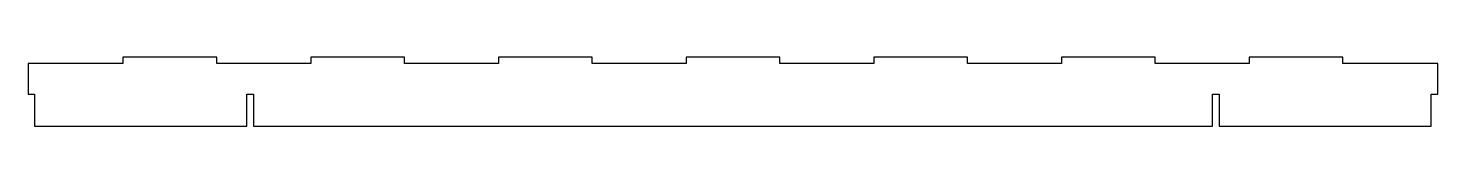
# Model space of a CAD drawing. Header units: millimetres. Extents: x -24309 to -23005, y -14798 to -14735.
import ezdxf

# ---------------------------------------------------------------- set-up
doc = ezdxf.new("R2010")
doc.units = ezdxf.units.MM

msp = doc.modelspace()

# ---------------------------------------------------------------- linework, layer by layer
for p, q in [((-24221.3, -14740.6, 25157.7), (-24309, -14740.6, 25157.7)), ((-24309, -14740.6, 25157.7), (-24309, -14769.1, 25157.7)), ((-24134.5, -14734.6, 25157.7), (-24221.3, -14734.6, 25157.7)), ((-24221.3, -14734.6, 25157.7), (-24221.3, -14740.6, 25157.7)), ((-24134.5, -14740.6, 25157.7), (-24134.5, -14734.6, 25157.7)), ((-24047.7, -14740.6, 25157.7), (-24134.5, -14740.6, 25157.7)), ((-23960.9, -14734.6, 25157.7), (-24047.7, -14734.6, 25157.7)), ((-24047.7, -14734.6, 25157.7), (-24047.7, -14740.6, 25157.7)), ((-23960.9, -14740.6, 25157.7), (-23960.9, -14734.6, 25157.7)), ((-23874.1, -14740.6, 25157.7), (-23960.9, -14740.6, 25157.7)), ((-23787.3, -14734.6, 25157.7), (-23874.1, -14734.6, 25157.7)), ((-23874.1, -14734.6, 25157.7), (-23874.1, -14740.6, 25157.7)), ((-23787.3, -14740.6, 25157.7), (-23787.3, -14734.6, 25157.7)), ((-23700.5, -14740.6, 25157.7), (-23787.3, -14740.6, 25157.7)), ((-23613.7, -14734.6, 25157.7), (-23700.5, -14734.6, 25157.7)), ((-23700.5, -14734.6, 25157.7), (-23700.5, -14740.6, 25157.7)), ((-23613.7, -14740.6, 25157.7), (-23613.7, -14734.6, 25157.7)), ((-23526.9, -14740.6, 25157.7), (-23613.7, -14740.6, 25157.7)), ((-23440.1, -14734.6, 25157.7), (-23526.9, -14734.6, 25157.7)), ((-23526.9, -14734.6, 25157.7), (-23526.9, -14740.6, 25157.7)), ((-23440.1, -14740.6, 25157.7), (-23440.1, -14734.6, 25157.7)), ((-23353.3, -14740.6, 25157.7), (-23440.1, -14740.6, 25157.7)), ((-23266.5, -14734.6, 25157.7), (-23353.3, -14734.6, 25157.7)), ((-23353.3, -14734.6, 25157.7), (-23353.3, -14740.6, 25157.7)), ((-23266.5, -14740.6, 25157.7), (-23266.5, -14734.6, 25157.7)), ((-23179.7, -14740.6, 25157.7), (-23266.5, -14740.6, 25157.7)), ((-23092.9, -14734.6, 25157.7), (-23179.7, -14734.6, 25157.7)), ((-23179.7, -14734.6, 25157.7), (-23179.7, -14740.6, 25157.7)), ((-23092.9, -14740.6, 25157.7), (-23092.9, -14734.6, 25157.7)), ((-23005.2, -14740.6, 25157.7), (-23092.9, -14740.6, 25157.7)), ((-23005.2, -14769.1, 25157.7), (-23005.2, -14740.6, 25157.7)), ((-24309, -14769.1, 25157.7), (-24303, -14769.1, 25157.7)), ((-24303, -14769.1, 25157.7), (-24303, -14798.5, 25157.7)), ((-24106.7, -14798.5, 25157.7), (-24106.7, -14769.1, 25157.7)), ((-24106.7, -14769.1, 25157.7), (-24100.7, -14769.1, 25157.7)), ((-24100.7, -14769.1, 25157.7), (-24100.7, -14798.5, 25157.7)), ((-23213.5, -14798.5, 25157.7), (-23213.5, -14769.1, 25157.7)), ((-23213.5, -14769.1, 25157.7), (-23207.5, -14769.1, 25157.7)), ((-23207.5, -14769.1, 25157.7), (-23207.5, -14798.5, 25157.7)), ((-23011.2, -14798.5, 25157.7), (-23011.2, -14769.1, 25157.7)), ((-23011.2, -14769.1, 25157.7), (-23005.2, -14769.1, 25157.7)), ((-24303, -14798.5, 25157.7), (-24106.7, -14798.5, 25157.7)), ((-24100.7, -14798.5, 25157.7), (-23213.5, -14798.5, 25157.7)), ((-23207.5, -14798.5, 25157.7), (-23011.2, -14798.5, 25157.7))]:
    msp.add_line(p, q)

doc.saveas('drawing.dxf')
